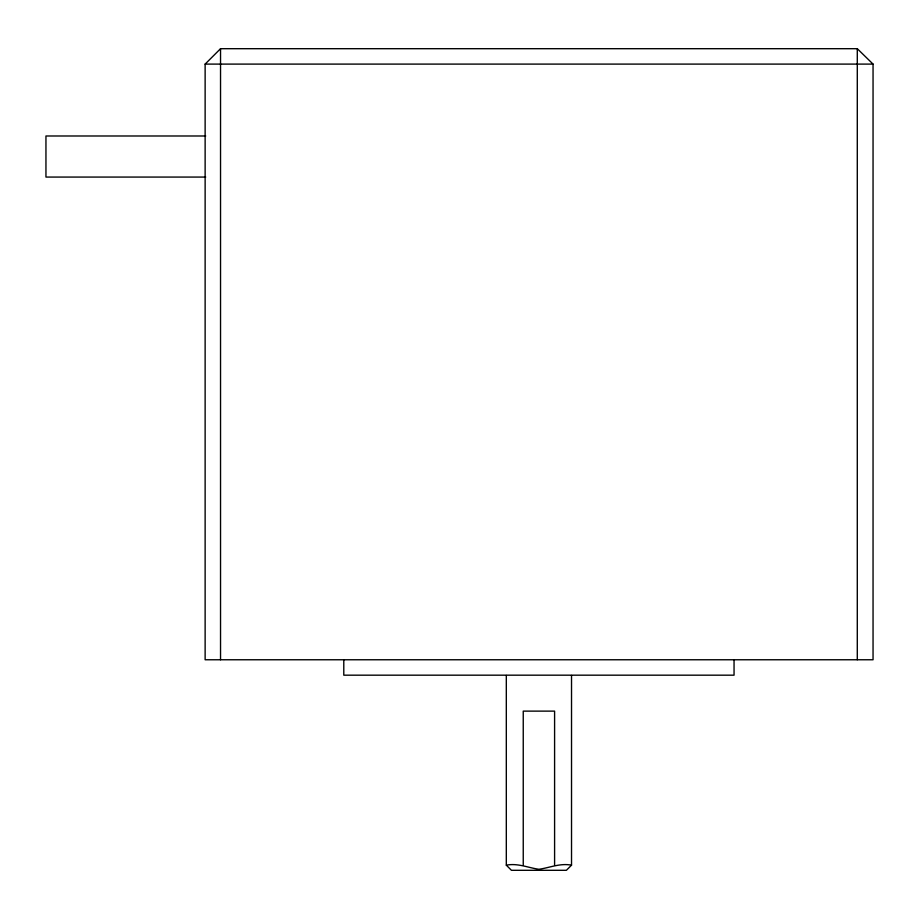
<?xml version="1.0" encoding="UTF-8"?>
<svg xmlns="http://www.w3.org/2000/svg" width="919" height="919" viewBox="0 0 919 919"><rect width="100%" height="100%" fill="white"/><g stroke="black" fill="none" stroke-linecap="round" stroke-linejoin="round"><path stroke-width="1.38" d="M205.132 64.1L220.537 48.696L857.289 48.696L873.05 64.1L873.05 659.762L205.132 659.762L205.132 64.1L873.05 64.1M571.526 675.454L571.526 865.17L566.391 870.304L511.446 870.304L506.312 865.17L506.312 675.454M571.526 865.17C559.97 862.941 549.941 867.72 538.913 869.282C527.885 867.72 517.856 862.941 506.312 865.17M205.707 135.989L45.95 135.989L45.95 177.068L205.707 177.068M857.289 48.696L857.289 659.762M734.051 659.762L734.051 675.178L343.786 675.178L343.786 659.762M554.594 865.17L554.594 711.122L523.244 711.122L523.244 865.17M220.537 48.696L220.537 659.762"/></g></svg>
